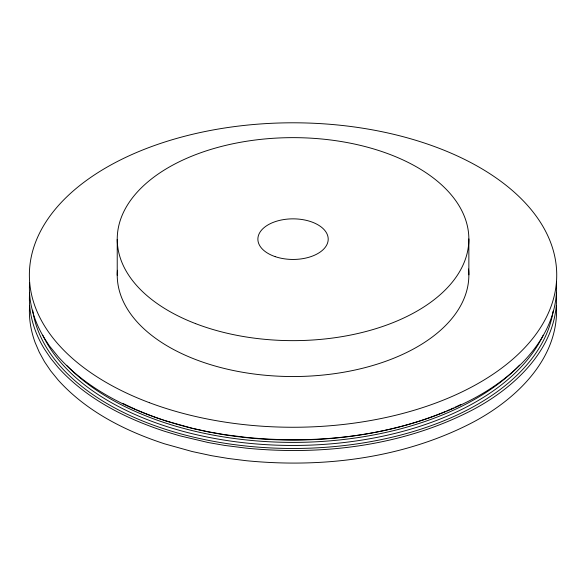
<?xml version="1.0" encoding="UTF-8"?>
<svg xmlns="http://www.w3.org/2000/svg" width="586" height="586" viewBox="0 0 586 586"><rect width="100%" height="100%" fill="white"/><g stroke="black" fill="none" stroke-linecap="round" stroke-linejoin="round"><path stroke-width="0.88" d="M29.586 282.555C28.216 302.288 34.31 322.088 44.734 338.73L49.385 345.865L58.278 356.845C86.362 388.078 125.126 407.541 164.519 420.492L192.113 428.263L208.257 431.779L224.775 434.673L246.325 437.383C321.553 444.781 400.106 435.427 468.243 401.359C513.314 378.842 559.52 336.847 556.429 282.174M29.63 292.48C28.062 312.485 34.149 332.614 44.734 349.498L50.799 358.442L58.278 367.612C86.45 398.788 125.096 418.287 164.519 431.259L179.587 435.757L208.257 442.54L224.775 445.433L246.325 448.151C321.553 455.542 400.106 446.195 468.243 412.119C513.314 389.609 559.52 347.608 556.429 292.934M29.586 305.885C28.692 318.315 30.868 330.885 35.138 342.561L39.284 352.23L44.507 361.73L50.799 371.004L58.278 380.175C86.42 411.365 125.089 430.893 164.519 443.814L192.179 451.528L211.619 455.703L228.203 458.464L246.325 460.713C321.553 468.104 400.106 458.757 468.243 424.682C513.314 402.164 559.52 360.17 556.429 305.496M468.859 238.927L468.859 274.812M117.229 239.366L117.229 275.252M553.147 311.137A261.21 150.807 0 0 1 292.165 448.48A261.21 150.807 0 0 1 32.677 310.199M543.163 335.273A259.4 149.76 0 0 1 292.949 445.463A259.4 149.76 0 0 1 42.778 335.236M519.599 365.093A258.734 149.379 0 0 1 293.608 442.393A258.734 149.379 0 0 1 66.972 365.73M460.801 404.516A259.4 149.76 0 0 1 455.073 407.241M453.41 408.002A259.4 149.76 0 0 1 450.898 409.131M449.308 409.826A259.4 149.76 0 0 1 446.913 410.867M445.301 411.54A259.4 149.76 0 0 1 163.296 420.023M162.432 419.737A259.4 149.76 0 0 1 136.663 409.834M135.073 409.138A259.4 149.76 0 0 1 122.752 403.322M468.544 269.003A175.815 101.503 0 0 1 294.143 376.534A175.815 101.503 0 0 1 117.427 270.271M149.423 402.699A263.678 152.235 0 0 0 556.363 283.009A263.678 152.235 0 0 0 173.346 139.387A263.678 152.235 0 0 0 149.423 402.699M275.222 256.646A35.16 20.298 0 0 0 328.204 239.3A35.16 20.298 0 0 0 275.706 221.486A35.16 20.298 0 0 0 275.222 256.646M195.687 323.662A175.815 101.503 0 0 0 468.507 245.563A175.815 101.503 0 0 0 214.945 148.207A175.815 101.503 0 0 0 195.687 323.662"/></g></svg>
